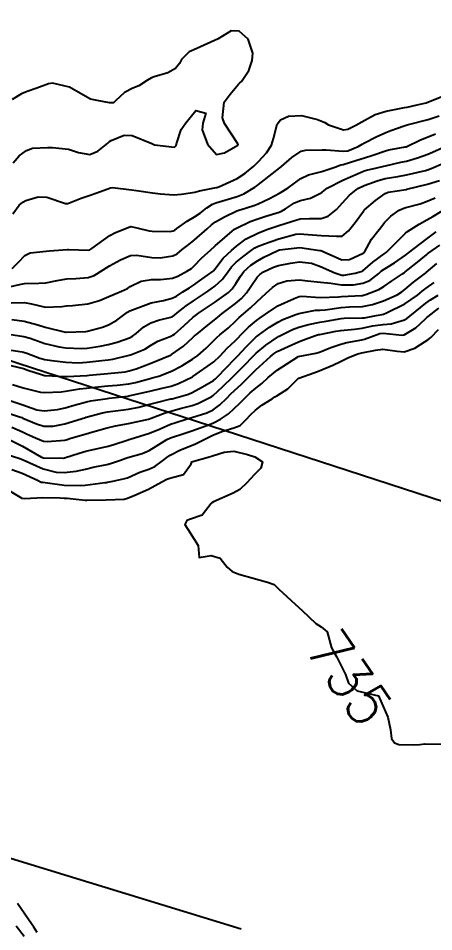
# Model space of a CAD drawing. Header units: metres. Extents: x 318500 to 325275, y 7408834 to 7428799.
# Drawn here: x 320059.3 to 320098.7, y 7414053.9 to 7414140.4 of the extents above; entities that cross this region are included whole.
import ezdxf
from ezdxf.enums import TextEntityAlignment as Align

# ---------------------------------------------------------------- set-up
doc = ezdxf.new("R2010")
doc.units = ezdxf.units.M
doc.header["$MEASUREMENT"] = 0
doc.linetypes.add('CONTINUO', pattern=[0])
for name, color, linetype in [('Cotas', 45, 'Continuous'), ('Curvas de Nivel 1m', 11, 'Continuous'), ('Curvas de Nivel 5m', 15, 'Continuous'), ('TEXTO', 45, 'Continuous'), ('Vias Secundárias', 230, 'Continuous')]:
    doc.layers.add(name, color=color, linetype=linetype)
doc.styles.add('Style-STANDARD', font='STANDARD.shx')

msp = doc.modelspace()

# ---------------------------------------------------------------- linework, layer by layer
at = {"layer": 'Curvas de Nivel 1m', "flags": 128}
for points, elevation in [([(320058.844, 7414126.698), (320059.414, 7414127.356), (320060.088, 7414127.882), (320060.685, 7414128.078), (320062.093, 7414128.167), (320062.575, 7414128.163), (320064.09, 7414127.986), (320065.021, 7414127.681), (320066.083, 7414127.478), (320066.862, 7414127.814), (320067.809, 7414128.574), (320067.96, 7414128.714), (320068.104, 7414128.804), (320069.351, 7414129.318), (320070.111, 7414129.302), (320071.968, 7414128.522), (320072.099, 7414128.453), (320072.218, 7414128.398), (320074.096, 7414128.197), (320074.255, 7414128.331), (320074.313, 7414128.488), (320074.74, 7414129.864), (320075.173, 7414130.48), (320075.602, 7414131.008), (320076.142, 7414131.65), (320077.073, 7414131.39), (320076.798, 7414130.46), (320076.744, 7414129.837), (320077.233, 7414128.453), (320078.086, 7414127.5), (320078.859, 7414127.658), (320080.099, 7414128.37), (320080.12, 7414128.39), (320080.13, 7414128.41), (320080.101, 7414128.496), (320078.854, 7414130.429), (320078.659, 7414130.956), (320078.823, 7414132.43), (320079.395, 7414133.188), (320080.176, 7414134.159), (320080.298, 7414134.289), (320080.446, 7414134.407), (320081.147, 7414135.45), (320081.467, 7414136.397), (320081.528, 7414137.086), (320081.093, 7414138.401), (320080.241, 7414139.172), (320079.465, 7414139.199), (320078.23, 7414138.44), (320076.22, 7414137.517), (320075.491, 7414137.203), (320074.785, 7414136.484), (320074.579, 7414136.111), (320074.197, 7414135.625), (320073.481, 7414135.211), (320072.185, 7414134.843), (320071.949, 7414134.758), (320071.561, 7414134.529), (320070.729, 7414133.984), (320070.169, 7414133.785), (320069.375, 7414133.345), (320068.52, 7414132.566), (320068.325, 7414132.392), (320068.148, 7414132.367), (320067.971, 7414132.395), (320066.784, 7414132.59), (320066.152, 7414132.744), (320065.866, 7414132.893), (320064.168, 7414133.855), (320062.577, 7414134.243), (320062.173, 7414134.183), (320061.068, 7414133.765), (320060.162, 7414133.466), (320059.614, 7414133.233), (320058.732, 7414132.701)], 719), ([(320058.73, 7414116.698), (320059.345, 7414117.294), (320059.959, 7414117.928), (320060.461, 7414118.174), (320061.965, 7414118.345), (320062.243, 7414118.37), (320063.968, 7414118.487), (320064.111, 7414118.485), (320065.967, 7414118.428), (320066.103, 7414118.463), (320066.3, 7414118.595), (320067.982, 7414119.813), (320068.465, 7414120.085), (320069.636, 7414120.554), (320069.889, 7414120.653), (320069.992, 7414120.662), (320070.54, 7414120.542), (320071.719, 7414120.256), (320071.987, 7414120.218), (320073.693, 7414120.2), (320073.988, 7414120.253), (320074.141, 7414120.336), (320074.344, 7414120.486), (320075.297, 7414121.18), (320076.007, 7414121.584), (320076.534, 7414121.94), (320077.185, 7414122.453), (320077.693, 7414122.777), (320078.027, 7414122.916), (320079.178, 7414123.277), (320080.037, 7414123.527), (320080.677, 7414123.767), (320081.707, 7414124.393), (320081.904, 7414124.539), (320082.053, 7414124.656), (320083.366, 7414125.674), (320084.069, 7414126.214), (320084.243, 7414126.357), (320085.208, 7414127.218), (320086.092, 7414127.812), (320086.509, 7414127.91), (320088.094, 7414127.937), (320088.476, 7414127.923), (320090.093, 7414127.793), (320090.515, 7414127.853), (320091.5, 7414128.259), (320091.89, 7414128.466), (320092.105, 7414128.586), (320093.192, 7414129.161), (320094.12, 7414129.58), (320094.592, 7414129.754), (320095.848, 7414130.204), (320096.131, 7414130.293), (320096.26, 7414130.327), (320098.136, 7414130.807), (320099.157, 7414131.143)], 721), ([(320057.912, 7414114.833), (320059.429, 7414115.176), (320059.919, 7414115.271), (320061.276, 7414115.304), (320061.921, 7414115.353), (320063.003, 7414115.56), (320063.926, 7414115.707), (320064.781, 7414115.763), (320065.929, 7414115.834), (320066.496, 7414116.027), (320067.372, 7414116.579), (320067.718, 7414116.799), (320067.945, 7414116.935), (320068.996, 7414117.518), (320069.961, 7414117.921), (320070.55, 7414117.952), (320071.958, 7414117.751), (320072.75, 7414117.717), (320073.961, 7414117.891), (320074.361, 7414118.09), (320074.846, 7414118.481), (320075.474, 7414118.976), (320075.979, 7414119.371), (320077.204, 7414120.452), (320077.62, 7414120.821), (320078, 7414121.101), (320078.838, 7414121.597), (320080.016, 7414122.146), (320080.207, 7414122.218), (320080.831, 7414122.402), (320081.731, 7414122.687), (320082.026, 7414122.807), (320083.09, 7414123.319), (320084.042, 7414123.827), (320084.376, 7414124.024), (320084.882, 7414124.348), (320086.059, 7414125.218), (320086.804, 7414125.581), (320088.066, 7414125.893), (320089.276, 7414126.292), (320089.858, 7414126.499), (320090.074, 7414126.553), (320091.384, 7414126.956), (320092.084, 7414127.183), (320092.897, 7414127.432), (320094.094, 7414127.853), (320094.391, 7414127.931), (320095.932, 7414128.203), (320096.07, 7414128.231), (320096.101, 7414128.244), (320097.398, 7414128.894), (320098.115, 7414129.177), (320098.831, 7414129.452)], 722), ([(320058.653, 7414113.454), (320059.898, 7414113.477), (320060.58, 7414113.353), (320061.894, 7414113.025), (320063.442, 7414113.087), (320063.895, 7414113.156), (320064.471, 7414113.196), (320065.898, 7414113.367), (320066.999, 7414113.682), (320067.905, 7414114.053), (320068.26, 7414114.213), (320069.097, 7414114.558), (320069.649, 7414114.818), (320069.917, 7414114.999), (320070.948, 7414115.511), (320071.927, 7414115.644), (320072.778, 7414115.657), (320073.93, 7414115.791), (320074.431, 7414115.987), (320075.344, 7414116.476), (320075.715, 7414116.701), (320075.947, 7414116.909), (320076.714, 7414117.703), (320077.522, 7414118.447), (320077.974, 7414118.844), (320079.807, 7414120.413), (320079.917, 7414120.485), (320079.992, 7414120.528), (320081.265, 7414121.134), (320082.005, 7414121.407), (320082.745, 7414121.643), (320084.015, 7414122.034), (320084.249, 7414122.124), (320084.631, 7414122.351), (320085.456, 7414122.911), (320086.032, 7414123.137), (320087.001, 7414123.355), (320088.044, 7414123.887), (320088.265, 7414124.088), (320088.562, 7414124.302), (320090.058, 7414125.066), (320091.511, 7414125.704), (320092.067, 7414125.942), (320092.299, 7414126.017), (320093.257, 7414126.238), (320093.913, 7414126.391), (320094.073, 7414126.43), (320095.531, 7414126.755), (320096.08, 7414126.875), (320097.102, 7414127.167), (320098.09, 7414127.534), (320098.535, 7414127.724), (320099.514, 7414128.156)], 723), ([(320058.701, 7414111.874), (320059.876, 7414111.725), (320061.178, 7414111.352), (320061.867, 7414111.134), (320063.809, 7414110.682), (320063.861, 7414110.676), (320065.719, 7414110.745), (320065.863, 7414110.769), (320067.292, 7414111.156), (320067.872, 7414111.369), (320068.643, 7414111.797), (320069.675, 7414112.552), (320069.803, 7414112.639), (320069.891, 7414112.68), (320070.122, 7414112.777), (320071.899, 7414113.433), (320073.07, 7414113.671), (320073.904, 7414113.882), (320074.301, 7414114.091), (320074.906, 7414114.48), (320075.523, 7414114.866), (320075.92, 7414115.129), (320076.706, 7414115.681), (320077.768, 7414116.443), (320077.861, 7414116.522), (320077.943, 7414116.622), (320078.724, 7414117.663), (320079.5, 7414118.417), (320079.974, 7414118.823), (320080.882, 7414119.5), (320081.987, 7414120.051), (320082.863, 7414120.377), (320083.69, 7414120.669), (320083.996, 7414120.759), (320085.196, 7414121.149), (320086.006, 7414121.395), (320086.883, 7414121.445), (320088.007, 7414121.43), (320088.665, 7414121.646), (320089.438, 7414122.289), (320089.723, 7414122.586), (320090.03, 7414122.921), (320090.684, 7414123.627), (320091.478, 7414124.259), (320092.053, 7414124.549), (320093.289, 7414125.007), (320094.06, 7414125.205), (320095.261, 7414125.411), (320096.064, 7414125.558), (320097.88, 7414125.984), (320098.069, 7414126.033), (320098.171, 7414126.067), (320098.417, 7414126.167), (320099.571, 7414126.662)], 724), ([(320057.836, 7414109.093), (320059.707, 7414108.806), (320059.831, 7414108.776), (320060.122, 7414108.676), (320061.369, 7414108.2), (320061.824, 7414108.076), (320062.492, 7414107.974), (320063.822, 7414107.816), (320064.978, 7414107.769), (320065.822, 7414107.818), (320067.223, 7414107.978), (320067.825, 7414108.043), (320068.28, 7414108.111), (320069.829, 7414108.483), (320070.04, 7414108.547), (320071.3, 7414109.066), (320071.843, 7414109.397), (320072.545, 7414109.814), (320073.857, 7414110.313), (320073.969, 7414110.378), (320074.101, 7414110.488), (320075.039, 7414111.312), (320075.884, 7414112.081), (320076.094, 7414112.259), (320076.378, 7414112.463), (320077.9, 7414113.488), (320079.211, 7414114.42), (320079.57, 7414114.76), (320079.923, 7414115.266), (320080.358, 7414115.981), (320080.69, 7414116.403), (320081.339, 7414117.006), (320081.956, 7414117.43), (320082.583, 7414117.758), (320083.821, 7414118.362), (320083.971, 7414118.423), (320084.064, 7414118.451), (320085.973, 7414118.676), (320087.872, 7414118.41), (320087.971, 7414118.394), (320088.045, 7414118.383), (320088.181, 7414118.307), (320089.959, 7414117.529), (320090.68, 7414117.548), (320091.968, 7414118.146), (320092.031, 7414118.187), (320092.087, 7414118.249), (320092.764, 7414119.461), (320093.368, 7414120.236), (320093.653, 7414120.576), (320094.002, 7414121.037), (320094.575, 7414121.658), (320095.381, 7414122.21), (320095.817, 7414122.409), (320096.024, 7414122.472), (320097.382, 7414122.828), (320098.033, 7414123.065), (320098.8, 7414123.401)], 726), ([(320058.627, 7414107.507), (320059.815, 7414107.215), (320060.228, 7414107.088), (320061.51, 7414106.654), (320061.809, 7414106.566), (320061.905, 7414106.552), (320063.808, 7414106.466), (320063.965, 7414106.47), (320065.81, 7414106.577), (320065.829, 7414106.58), (320066.043, 7414106.597), (320067.812, 7414106.753), (320069.443, 7414106.924), (320069.814, 7414106.999), (320070.486, 7414107.209), (320071.822, 7414107.696), (320073.72, 7414108.492), (320073.795, 7414108.526), (320073.831, 7414108.549), (320074.97, 7414109.352), (320075.855, 7414110.153), (320076.014, 7414110.311), (320076.189, 7414110.465), (320077.109, 7414111.213), (320077.881, 7414111.809), (320078.228, 7414112.092), (320078.639, 7414112.429), (320079.9, 7414113.386), (320080.453, 7414113.856), (320080.925, 7414114.4), (320081.325, 7414114.99), (320081.932, 7414115.873), (320082.177, 7414116.145), (320082.55, 7414116.381), (320083.485, 7414116.829), (320083.949, 7414116.978), (320085.1, 7414117.195), (320085.955, 7414117.319), (320087.079, 7414117.192), (320087.948, 7414116.873), (320089.281, 7414116.29), (320089.937, 7414116.073), (320090.15, 7414116.064), (320091.209, 7414116.261), (320091.787, 7414116.407), (320091.944, 7414116.492), (320092.9, 7414117.296), (320093.968, 7414118.081), (320094.056, 7414118.142), (320094.164, 7414118.227), (320095.988, 7414120.04), (320096.172, 7414120.197), (320097.274, 7414120.908), (320098.007, 7414121.298), (320098.558, 7414121.619), (320099.465, 7414122.156)], 727), ([(320058.776, 7414105.715), (320059.791, 7414105.406), (320061.436, 7414105.005), (320061.785, 7414104.97), (320063.391, 7414105.029), (320063.787, 7414105.073), (320065.11, 7414105.29), (320065.792, 7414105.381), (320066.89, 7414105.487), (320067.795, 7414105.578), (320068.695, 7414105.663), (320069.799, 7414105.787), (320070.43, 7414105.911), (320071.806, 7414106.286), (320071.99, 7414106.334), (320072.617, 7414106.508), (320073.815, 7414106.967), (320074.813, 7414107.487), (320075.826, 7414108.108), (320076.324, 7414108.463), (320077.122, 7414109.169), (320077.852, 7414109.899), (320078.118, 7414110.174), (320078.412, 7414110.432), (320079.208, 7414111.082), (320079.88, 7414111.714), (320080.234, 7414112.057), (320080.646, 7414112.402), (320081.32, 7414112.972), (320081.901, 7414113.539), (320082.78, 7414114.377), (320083.377, 7414114.909), (320083.924, 7414115.274), (320084.736, 7414115.539), (320085.929, 7414115.618), (320086.716, 7414115.535), (320087.926, 7414115.392), (320088.925, 7414115.295), (320089.923, 7414115.157), (320091.047, 7414115.14), (320091.926, 7414115.295), (320092.6, 7414115.573), (320093.455, 7414116.235), (320093.714, 7414116.462), (320093.946, 7414116.624), (320094.929, 7414117.242), (320095.966, 7414117.962), (320096.101, 7414118.065), (320096.266, 7414118.196), (320097.983, 7414119.502), (320098.373, 7414119.78), (320098.888, 7414120.161)], 728), ([(320058.156, 7414104.322), (320059.767, 7414103.786), (320061.091, 7414103.329), (320061.759, 7414103.217), (320063.044, 7414103.354), (320063.763, 7414103.503), (320064.628, 7414103.756), (320065.772, 7414104.077), (320066.203, 7414104.164), (320067.777, 7414104.392), (320067.936, 7414104.411), (320069.141, 7414104.556), (320069.709, 7414104.623), (320069.781, 7414104.632), (320071.338, 7414104.976), (320071.788, 7414105.084), (320072.943, 7414105.353), (320073.796, 7414105.568), (320074.483, 7414105.8), (320075.81, 7414106.44), (320075.828, 7414106.451), (320075.861, 7414106.469), (320077.824, 7414107.865), (320078.419, 7414108.431), (320079.098, 7414109.165), (320079.852, 7414109.853), (320080.139, 7414110.124), (320080.398, 7414110.405), (320081.12, 7414111.148), (320081.881, 7414111.784), (320082.233, 7414112.037), (320082.717, 7414112.378), (320083.898, 7414113.166), (320085.433, 7414113.865), (320085.907, 7414114.041), (320086.164, 7414114.07), (320087.907, 7414113.962), (320089.636, 7414114.013), (320089.908, 7414114.032), (320091.806, 7414114.149), (320091.909, 7414114.156), (320091.988, 7414114.171), (320092.235, 7414114.247), (320093.447, 7414114.705), (320093.921, 7414114.985), (320094.647, 7414115.501), (320095.686, 7414116.204), (320095.84, 7414116.303), (320095.943, 7414116.376), (320096.968, 7414117.171), (320097.967, 7414118.002), (320098.061, 7414118.077), (320098.187, 7414118.168), (320099.242, 7414118.892)], 729), ([(320058.723, 7414101.679), (320059.735, 7414101.219), (320060.11, 7414101.05), (320060.966, 7414100.661), (320061.726, 7414100.352), (320062.068, 7414100.304), (320063.727, 7414100.459), (320063.868, 7414100.488), (320064.289, 7414100.622), (320065.735, 7414101.059), (320066.396, 7414101.249), (320067.74, 7414101.604), (320068.516, 7414101.788), (320069.745, 7414102.035), (320071.653, 7414102.426), (320071.749, 7414102.455), (320071.907, 7414102.518), (320073.223, 7414103.033), (320073.761, 7414103.198), (320074.781, 7414103.464), (320075.769, 7414103.724), (320076.322, 7414103.912), (320077.406, 7414104.446), (320077.646, 7414104.578), (320077.784, 7414104.68), (320078.697, 7414105.526), (320079.591, 7414106.413), (320079.812, 7414106.628), (320080.701, 7414107.521), (320081.547, 7414108.393), (320081.686, 7414108.538), (320081.834, 7414108.681), (320082.772, 7414109.45), (320083.858, 7414110.212), (320083.952, 7414110.266), (320084.133, 7414110.356), (320085.291, 7414110.917), (320085.872, 7414111.142), (320086.803, 7414111.394), (320087.879, 7414111.609), (320088.47, 7414111.713), (320089.885, 7414111.97), (320090.171, 7414111.99), (320091.887, 7414112.023), (320092.092, 7414112.042), (320093.208, 7414112.237), (320093.776, 7414112.346), (320093.892, 7414112.381), (320094.165, 7414112.498), (320095.901, 7414113.339), (320097.112, 7414114.182), (320097.547, 7414114.544), (320097.92, 7414114.826), (320098.704, 7414115.386)], 731), ([(320058.087, 7414100.705), (320059.718, 7414099.862), (320061.508, 7414098.848), (320061.702, 7414098.783), (320063.589, 7414098.744), (320063.702, 7414098.762), (320065.099, 7414099.219), (320065.712, 7414099.393), (320066.689, 7414099.612), (320067.719, 7414099.856), (320068.271, 7414100.015), (320069.729, 7414100.483), (320069.781, 7414100.498), (320069.926, 7414100.547), (320071.736, 7414101.121), (320072.754, 7414101.519), (320073.745, 7414101.953), (320074.134, 7414102.099), (320075.298, 7414102.475), (320075.648, 7414102.575), (320075.752, 7414102.607), (320077.159, 7414103.049), (320077.763, 7414103.323), (320078.417, 7414103.784), (320079.052, 7414104.421), (320079.409, 7414104.793), (320079.791, 7414105.142), (320080.46, 7414105.743), (320081.106, 7414106.397), (320081.451, 7414106.757), (320081.817, 7414107.111), (320083.214, 7414108.369), (320083.551, 7414108.647), (320083.837, 7414108.829), (320084.869, 7414109.321), (320085.851, 7414109.754), (320086.266, 7414109.914), (320087.373, 7414110.315), (320087.739, 7414110.434), (320087.862, 7414110.461), (320089.399, 7414110.755), (320089.868, 7414110.835), (320091.163, 7414110.968), (320091.872, 7414111.064), (320092.846, 7414111.27), (320093.878, 7414111.402), (320094.629, 7414111.468), (320095.884, 7414111.831), (320096.116, 7414111.967), (320096.392, 7414112.192), (320097.902, 7414113.408), (320098.349, 7414113.722), (320099.074, 7414114.158)], 732), ([(320057.709, 7414099.293), (320059.555, 7414098.682), (320059.699, 7414098.626), (320059.792, 7414098.585), (320061.686, 7414097.731), (320062.916, 7414097.403), (320063.681, 7414097.37), (320064.79, 7414097.507), (320065.687, 7414097.715), (320066.399, 7414097.88), (320067.693, 7414098.131), (320068.039, 7414098.222), (320068.993, 7414098.557), (320069.514, 7414098.741), (320069.704, 7414098.797), (320071.056, 7414099.183), (320071.714, 7414099.464), (320072.363, 7414099.868), (320073.388, 7414100.495), (320073.732, 7414100.654), (320075.092, 7414101.121), (320075.739, 7414101.335), (320077.088, 7414101.795), (320077.746, 7414102.066), (320078.476, 7414102.429), (320079.232, 7414102.944), (320079.765, 7414103.432), (320080.252, 7414103.926), (320080.728, 7414104.401), (320081.266, 7414104.917), (320081.795, 7414105.37), (320082.368, 7414105.815), (320082.966, 7414106.373), (320083.817, 7414107.088), (320085.773, 7414108.331), (320085.811, 7414108.35), (320085.83, 7414108.356), (320087.477, 7414108.672), (320087.837, 7414108.788), (320088.911, 7414109.227), (320089.849, 7414109.546), (320090.43, 7414109.692), (320091.855, 7414109.932), (320092.109, 7414109.994), (320092.693, 7414110.242), (320093.556, 7414110.541), (320093.865, 7414110.57), (320095.665, 7414110.401), (320095.863, 7414110.429), (320096.962, 7414111.096), (320097.886, 7414111.936), (320097.998, 7414112.06), (320098.111, 7414112.168), (320099.122, 7414112.933)], 733), ([(320058.704, 7414097.676), (320059.68, 7414097.321), (320061.15, 7414096.658), (320061.501, 7414096.485), (320061.668, 7414096.459), (320061.871, 7414096.445), (320063.666, 7414096.201), (320065.227, 7414096.168), (320065.666, 7414096.198), (320067.537, 7414096.441), (320067.669, 7414096.453), (320067.775, 7414096.463), (320068.277, 7414096.564), (320069.422, 7414096.805), (320069.675, 7414096.895), (320070.815, 7414097.401), (320071.688, 7414097.705), (320072.244, 7414097.959), (320072.975, 7414098.501), (320073.388, 7414098.812), (320073.708, 7414099.014), (320074.675, 7414099.521), (320075.722, 7414099.94), (320076.093, 7414100.096), (320076.785, 7414100.454), (320077.735, 7414100.91), (320078.585, 7414101.274), (320079.742, 7414101.619), (320080.317, 7414101.832), (320080.895, 7414102.399), (320081.299, 7414102.853), (320081.764, 7414103.299), (320082.386, 7414103.766), (320083.357, 7414104.366), (320083.609, 7414104.536), (320083.784, 7414104.646), (320084.843, 7414105.296), (320085.809, 7414106.281), (320085.834, 7414106.305), (320085.874, 7414106.329), (320087.309, 7414106.821), (320087.817, 7414107.009), (320089.089, 7414107.557), (320089.826, 7414107.905), (320090.573, 7414108.269), (320091.469, 7414108.622), (320091.837, 7414108.702), (320093.123, 7414108.955), (320093.842, 7414109.061), (320095.178, 7414108.871), (320095.839, 7414108.814), (320096.868, 7414109.161), (320097.854, 7414109.772), (320098.089, 7414109.936), (320098.388, 7414110.165), (320099.111, 7414110.918)], 734), ([(320059.895, 7414053.465), (320059.108, 7414054.432)], 734)]:
    msp.add_lwpolyline(points, dxfattribs=dict(at, elevation=elevation))
at = {"layer": 'Curvas de Nivel 5m', "flags": 128}
for points, elevation in [([(320058.822, 7414121.883), (320059.42, 7414122.689), (320059.747, 7414122.962), (320060.027, 7414123.129), (320061.213, 7414123.482), (320062.032, 7414123.465), (320063.791, 7414122.865), (320064.023, 7414122.845), (320065.291, 7414123.352), (320066.035, 7414123.614), (320066.756, 7414123.872), (320068.047, 7414124.343), (320068.256, 7414124.359), (320070.044, 7414124.153), (320070.51, 7414124.076), (320072.04, 7414123.851), (320072.796, 7414123.751), (320074.038, 7414123.669), (320074.786, 7414123.736), (320076.042, 7414123.935), (320076.472, 7414124.035), (320078.049, 7414124.361), (320078.115, 7414124.373), (320078.304, 7414124.436), (320080.058, 7414125.23), (320080.773, 7414125.693), (320081.624, 7414126.394), (320081.855, 7414126.61), (320082.077, 7414126.842), (320082.821, 7414127.647), (320083.299, 7414128.372), (320083.486, 7414128.993), (320083.819, 7414130.365), (320084.134, 7414130.77), (320084.9, 7414131.111), (320086.138, 7414131.173), (320087.633, 7414130.817), (320088.133, 7414130.618), (320088.331, 7414130.506), (320088.698, 7414130.301), (320090.123, 7414129.824), (320090.504, 7414129.894), (320091.271, 7414130.263), (320092.135, 7414130.753), (320093.095, 7414131.286), (320094.144, 7414131.603), (320095.869, 7414131.926), (320096.148, 7414131.979), (320097.088, 7414132.186), (320097.936, 7414132.39), (320098.154, 7414132.466), (320099.366, 7414132.954)], 720), ([(320058.022, 7414110.543), (320059.854, 7414110.256), (320060.433, 7414110.09), (320061.844, 7414109.613), (320063.198, 7414109.278), (320063.838, 7414109.188), (320065.317, 7414109.129), (320065.838, 7414109.16), (320067.073, 7414109.35), (320067.844, 7414109.503), (320068.677, 7414109.733), (320069.854, 7414110.143), (320070.125, 7414110.277), (320070.469, 7414110.541), (320071.215, 7414111.184), (320071.876, 7414111.561), (320072.593, 7414111.795), (320073.885, 7414112.13), (320074.11, 7414112.265), (320074.362, 7414112.485), (320075.21, 7414113.164), (320075.902, 7414113.623), (320077.143, 7414114.451), (320077.587, 7414114.773), (320077.919, 7414115.015), (320078.671, 7414115.687), (320079.193, 7414116.421), (320079.507, 7414116.856), (320079.953, 7414117.284), (320080.572, 7414117.793), (320081.362, 7414118.396), (320081.715, 7414118.65), (320081.974, 7414118.78), (320082.63, 7414119.033), (320083.981, 7414119.507), (320085.585, 7414119.935), (320085.986, 7414119.978), (320086.367, 7414119.946), (320087.985, 7414119.815), (320089.448, 7414119.752), (320089.985, 7414119.761), (320090.595, 7414120.271), (320091.208, 7414121.056), (320092.018, 7414122.134), (320092.067, 7414122.202), (320092.112, 7414122.249), (320093.129, 7414123.144), (320094.044, 7414123.8), (320094.352, 7414123.919), (320096.05, 7414124.186), (320096.104, 7414124.199), (320098.055, 7414124.671), (320099.196, 7414125.022)], 725), ([(320057.758, 7414103.214), (320059.354, 7414102.686), (320059.646, 7414102.579), (320059.749, 7414102.536), (320061.06, 7414101.977), (320061.741, 7414101.782), (320062.621, 7414101.761), (320063.744, 7414101.981), (320065.676, 7414102.601), (320065.728, 7414102.623), (320065.75, 7414102.627), (320067.293, 7414103.041), (320067.758, 7414103.124), (320069.038, 7414103.28), (320069.762, 7414103.38), (320070.738, 7414103.563), (320071.77, 7414103.84), (320072.295, 7414103.989), (320073.778, 7414104.343), (320073.896, 7414104.371), (320074.346, 7414104.484), (320075.452, 7414104.807), (320075.787, 7414104.954), (320076.748, 7414105.503), (320077.805, 7414106.107), (320077.993, 7414106.251), (320078.174, 7414106.435), (320079.827, 7414108.136), (320079.963, 7414108.275), (320080.087, 7414108.407), (320080.928, 7414109.315), (320081.858, 7414110.234), (320081.944, 7414110.304), (320082.052, 7414110.387), (320083.103, 7414111.141), (320083.879, 7414111.631), (320084.368, 7414111.867), (320085.583, 7414112.335), (320085.891, 7414112.432), (320087.462, 7414112.747), (320087.895, 7414112.764), (320088.386, 7414112.793), (320089.897, 7414112.996), (320090.682, 7414113.053), (320091.899, 7414113.114), (320092.86, 7414113.281), (320093.904, 7414113.626), (320095.175, 7414114.211), (320095.641, 7414114.478), (320095.917, 7414114.699), (320096.725, 7414115.391), (320097.753, 7414116.173), (320097.86, 7414116.252), (320097.942, 7414116.321), (320098.959, 7414117.156)], 730), ([(320058.566, 7414095.604), (320059.653, 7414094.968), (320059.911, 7414094.935), (320061.654, 7414095.003), (320063.297, 7414094.99), (320063.653, 7414094.963), (320063.966, 7414094.939), (320065.652, 7414094.776), (320065.821, 7414094.767), (320067.652, 7414094.786), (320069.333, 7414094.874), (320069.654, 7414094.954), (320070.363, 7414095.245), (320071.663, 7414095.798), (320072.924, 7414096.501), (320073.401, 7414096.767), (320073.675, 7414096.851), (320074.974, 7414097.184), (320075.696, 7414098.195), (320075.761, 7414098.407), (320075.927, 7414098.467), (320077.305, 7414098.847), (320077.708, 7414098.966), (320078.819, 7414099.318), (320079.715, 7414099.408), (320081.008, 7414099.1), (320081.707, 7414098.852), (320082.445, 7414098.379), (320082.272, 7414097.8), (320081.682, 7414097.198), (320081.299, 7414096.77), (320080.963, 7414096.397), (320080.293, 7414095.775), (320079.66, 7414095.433), (320077.819, 7414094.605), (320077.651, 7414094.512), (320077.569, 7414094.441), (320076.733, 7414093.354), (320075.627, 7414092.953), (320075.266, 7414092.833), (320075.093, 7414092.475), (320075.608, 7414091.676), (320076.343, 7414090.459), (320076.455, 7414089.333), (320077.581, 7414089.525), (320078.432, 7414089.28), (320079.085, 7414088.417), (320079.564, 7414088.019), (320080.215, 7414087.749), (320081.555, 7414087.383), (320082.92, 7414086.999), (320083.546, 7414086.773), (320083.989, 7414086.353), (320085.519, 7414084.931), (320086.183, 7414084.323), (320087.498, 7414083.104), (320087.981, 7414082.788), (320088.556, 7414082.294), (320088.975, 7414080.779), (320089.245, 7414080.283), (320089.455, 7414079.977), (320090.289, 7414078.267), (320090.588, 7414077.429), (320091.415, 7414076.706), (320093.41, 7414076.23), (320094.32, 7414074.216), (320094.551, 7414073.024), (320094.65, 7414072.21), (320094.943, 7414071.803), (320095.344, 7414071.646), (320096.759, 7414071.594), (320097.345, 7414071.636), (320097.815, 7414071.696), (320099.345, 7414071.657)], 735), ([(320061.102, 7414053.824), (320060.783, 7414054.331), (320060.571, 7414054.658), (320059.247, 7414056.57)], 735)]:
    msp.add_lwpolyline(points, dxfattribs=dict(at, elevation=elevation))
at = {"layer": 'TEXTO', "linetype": 'CONTINUO'}
msp.add_polyline3d([(320177.949, 7414069.108, 0), (319958.792, 7414140.388, 0)], dxfattribs=at)
at = {"layer": 'Vias Secundárias'}
msp.add_lwpolyline([(320080.411, 7414054.142), (320020.344, 7414072.534), (320006.032, 7414081.786), (319994.413, 7414097.769), (319984.329, 7414101.272), (319974.991, 7414099.847)], dxfattribs=at)

# ---------------------------------------------------------------- texts
at = {"layer": 'Cotas', "style": 'Style-STANDARD'}
msp.add_text('735', height=4, rotation=304.72929, dxfattribs=at).set_placement((320090.67, 7414077.965, 735), align=Align.MIDDLE_CENTER)

doc.saveas('drawing.dxf')
